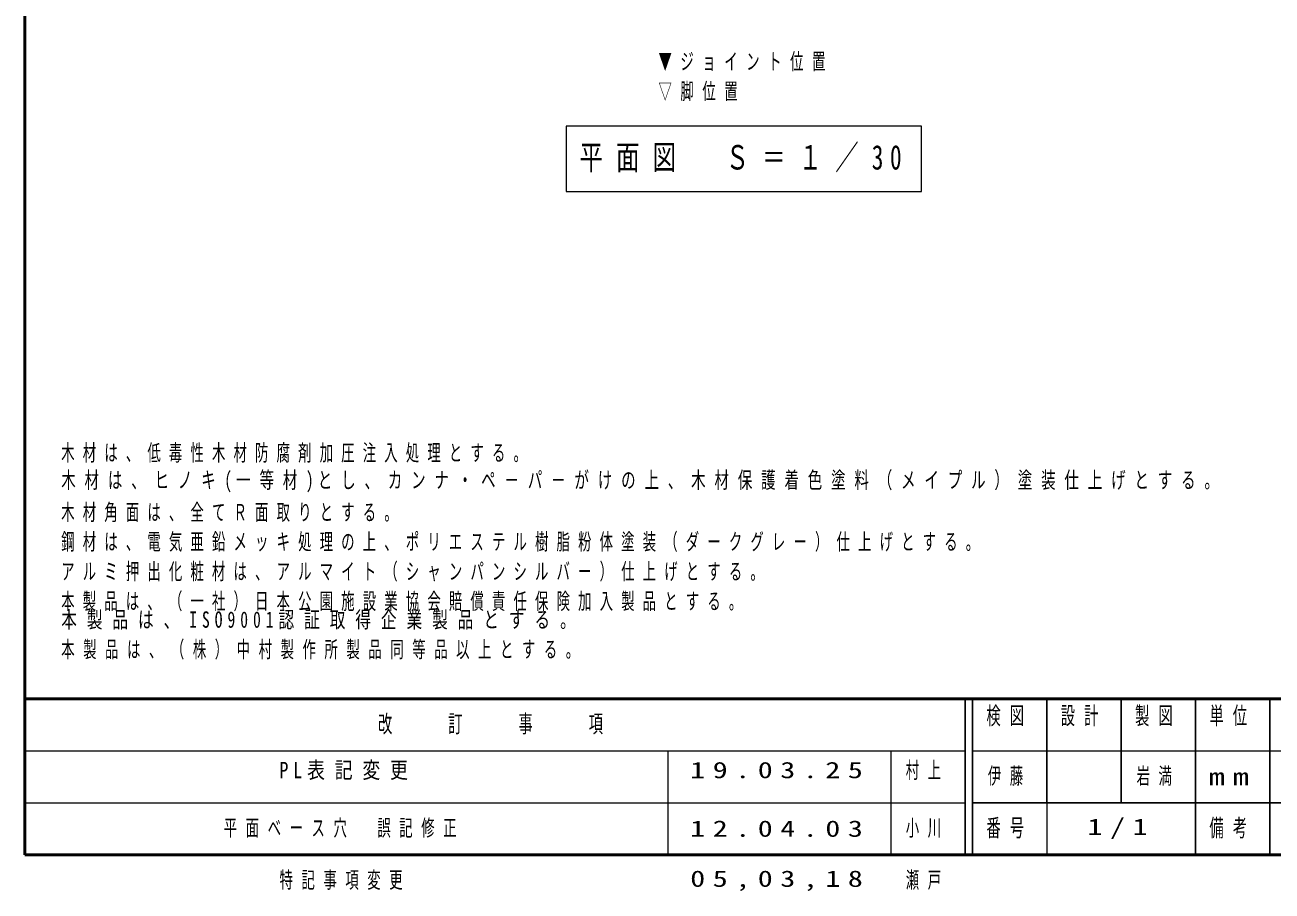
# Model space of a CAD drawing. Units: millimetres on the paper, scale 1:20. Extents: x -365 to 0, y -5 to 257.
# Drawn here: x -365 to -197.2, y -4.9 to 111.7 of the extents above; entities that cross this region are included whole.
import ezdxf

# ---------------------------------------------------------------- set-up
doc = ezdxf.new("R2010")
doc.units = ezdxf.units.MM
doc.layers.add('LY_1', color=7, linetype='Continuous', lineweight=25)
doc.layers.add('LY_3', color=7, linetype='Continuous', lineweight=13)
doc.styles.add('ＭＳ ゴシック', font='')
doc.styles.get('ＭＳ ゴシック').set_extended_font_data('MS Gothic')

msp = doc.modelspace()

# ---------------------------------------------------------------- linework, layer by layer
at = {"layer": 'LY_1', "lineweight": 13}
for p, q in [((-292.182, 98.056), (-292.182, 89.256)), ((-244.382, 98.056), (-292.182, 98.056)), ((-244.382, 89.256), (-244.382, 98.056)), ((-292.182, 89.256), (-244.382, 89.256))]:
    msp.add_line(p, q, dxfattribs=at)
at = {"layer": 'LY_3', "lineweight": 50}
for p, q in [((-365, 257), (-365, 0)), ((-365, 21), (0, 21)), ((-365, 0), (0, 0))]:
    msp.add_line(p, q, dxfattribs=at)
at = {"layer": 'LY_3', "color": 211, "lineweight": 25}
for p, q in [((-238.5, 21), (-238.5, 0)), ((-237.5, 21), (-237.5, 0)), ((-227.5, 21), (-227.5, 7)), ((-217.5, 21), (-217.5, 7)), ((-207.5, 21), (-207.5, 0)), ((-197.5, 21), (-197.5, 7)), ((-237.5, 7), (0, 7))]:
    msp.add_line(p, q, dxfattribs=at)
at = {"layer": 'LY_3'}
for p, q in [((-365, 14), (-238.5, 14)), ((-278.5, 14), (-278.5, 0)), ((-248.5, 14), (-248.5, 0)), ((-237.5, 14), (-182.5, 14)), ((-365, 7), (-238.5, 7)), ((-227.5, 7), (-227.5, 0))]:
    msp.add_line(p, q, dxfattribs=at)
at = {"layer": 'LY_3', "lineweight": 25}
msp.add_line((-197.5, 7), (-197.5, 0), dxfattribs=at)

# ---------------------------------------------------------------- texts
at = {"layer": 'LY_1', "style": 'ＭＳ ゴシック'}
for s, insert, char_height, attachment_point in [('\\T1.64;\\W0.6;▼ジョイント位置', (-279.77, 106.626), 2.199, 4), ('\\T1.64;\\W0.6;▽脚位置', (-279.77, 102.626), 2.199, 4), ('\\T1.56;\\W0.7;平面図\u3000Ｓ＝１／30', (-268.282, 93.656), 3.299, 5), ('\\T1.61;\\W0.6;木材は、低毒性木材防腐剤加圧注入処理とする。', (-360.12, 52.747), 2.199, 7), ('\\T1.61;\\W0.65;木材は、ヒノキ(一等材)とし、カンナ・ペ－パ－がけの上、木材保護着色塗料（メイプル）塗装仕上げとする。', (-360.12, 48.747), 2.199, 7), ('\\T1.61;\\W0.6;木材角面は、全てＲ面取りとする。', (-360.12, 44.747), 2.199, 7), ('\\T1.61;\\W0.6;鋼材は、電気亜鉛メッキ処理の上、ポリエステル樹脂粉体塗装（ダークグレー）仕上げとする。', (-360.12, 40.747), 2.199, 7), ('\\T1.61;\\W0.6;アルミ押出化粧材は、アルマイト（シャンパンシルバー）仕上げとする。', (-360.12, 36.747), 2.199, 7), ('\\T1.61;\\W0.6;本製品は、（一社）日本公園施設業協会賠償責任保険加入製品とする。', (-360.12, 32.747), 2.199, 7), ('\\T1.64;\\W0.7;本製品は、ISO9001認証取得企業製品とする。', (-360.12, 32.747), 2.199, 1), ('\\T1.64;\\W0.6;本製品は、（株）中村製作所製品同等品以上とする。', (-360.12, 28.747), 2.199, 1), ('\\T1.55;\\W0.8;PL表記変更', (-330.75, 12.5), 2.199, 1), ('\\T1.5;\\W1.35;19.03.25', (-275.5, 12.5), 2.199, 1), ('\\T1.64;\\W0.6;村上', (-246.5, 12.5), 2.199, 1), ('\\T1.64;\\W0.6;伊藤', (-232.5, 10.5), 2.199, 5), ('\\T1.64;\\W0.6;岩満', (-212.5, 10.5), 2.199, 5), ('\\T1.64;\\W0.6;平面ベース穴\u3000誤記修正', (-338.25, 3.5), 2.199, 4), ('\\T1.5;\\W1.35;1/1', (-217.5, 3.5), 2.199, 5), ('\\T1.5;\\W1.35;12.04.03', (-275.5, 3.5), 2.199, 4), ('\\T1.64;\\W0.6;小川', (-246.5, 3.5), 2.199, 4), ('\\T1.64;\\W0.6;特記事項変更', (-330.75, -3.5), 2.199, 4), ('\\T1.5;\\W1.35;05,03,18', (-275.5, -3.5), 2.199, 4), ('\\T1.64;\\W0.6;瀬戸', (-246.5, -3.5), 2.199, 4)]:
    msp.add_mtext(s, dxfattribs=dict(at, insert=insert, char_height=char_height, attachment_point=attachment_point))
at = {"layer": 'LY_3', "color": 4, "char_height": 2.346, "style": 'ＭＳ ゴシック'}
for s, insert, attachment_point in [('\\T1.64;\\W0.6;検図', (-232.5, 19.9), 2), ('\\T1.64;\\W0.6;設計', (-222.5, 19.9), 2), ('\\T1.64;\\W0.6;製図', (-212.5, 19.9), 2), ('\\T1.64;\\W0.6;単位', (-202.5, 19.9), 2), ('\\T1.64;\\W0.6;改\u3000\u3000訂\u3000\u3000事\u3000\u3000項', (-301.75, 17.5), 5), ('\\T1.5;\\W1.35;mm', (-202.5, 10.5), 5), ('\\T1.64;\\W0.6;番号', (-232.5, 3.5), 5), ('\\T1.64;\\W0.6;備考', (-202.5, 3.5), 5)]:
    msp.add_mtext(s, dxfattribs=dict(at, insert=insert, attachment_point=attachment_point))

doc.saveas('drawing.dxf')
